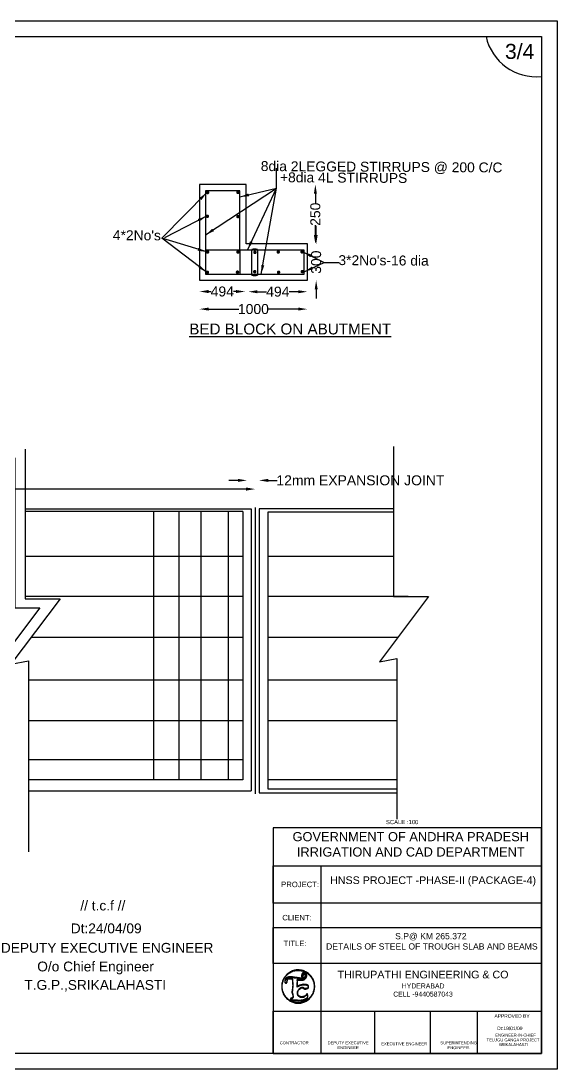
# Model space of a CAD drawing. Header units: millimetres. Extents: x 74132 to 90520, y 287 to 11853.
# Drawn here: x 84609 to 90520, y 287 to 11853 of the extents above; entities that cross this region are included whole.
import ezdxf

# ---------------------------------------------------------------- set-up
doc = ezdxf.new("R2010")
doc.units = ezdxf.units.MM
doc.header["$MEASUREMENT"] = 0
doc.layers.add('DRAWING', color=7, linetype='Continuous')
doc.layers.add('TEXT', color=7, linetype='Continuous')
doc.styles.get("Standard").update_dxf_attribs({"font": 'arial.ttf'})
doc.dimstyles.get("Standard").update_dxf_attribs({"dimtxt": 110, "dimasz": 100, "dimexe": 0.18, "dimexo": 0.0625, "dimgap": 0.09, "dimtad": 0, "dimdec": 0, "dimzin": 0, "dimdsep": 46, "dimtxsty": 'Standard', "dimcen": 0.09, "dimse1": 1, "dimse2": 1, "dimadec": 0, "dimazin": 0, "dimtfac": 1, "dimtdec": 0, "dimtofl": 0, "dimtmove": 0, "dimatfit": 3, "dimfxl": 1, "dimtolj": 1, "dimtzin": 0, "dimarcsym": 0})

# ---------------------------------------------------------------- blocks, each defined once
blk = doc.blocks.new('*D19')
at = {"layer": 'Defpoints', "color": 0}
for p in [(87091, 10048), (87855, 10048), (87767, 9392)]:
    blk.add_point(p, dxfattribs=at)
at = {"layer": 'DRAWING', "color": 0, "lineweight": -2}
for p, q in [((87855, 9948), (87855, 9842)), ((87855, 9492), (87855, 9598))]:
    blk.add_line(p, q, dxfattribs=at)
at = {"layer": 'DRAWING', "color": 0}
for points in [[(87839, 9948), (87872, 9948), (87855, 10048)], [(87839, 9492), (87872, 9492), (87855, 9392)]]:
    blk.add_solid(points, dxfattribs=at)
at = {"layer": 'DRAWING', "color": 0, "insert": (87855, 9720), "char_height": 110, "attachment_point": 5, "rotation": 90}
blk.add_mtext('\\A1;250', dxfattribs=at)
blk = doc.blocks.new('*D20')
at = {"layer": 'Defpoints', "color": 0}
for p in [(87767, 9392), (87864, 9392), (87767, 8991)]:
    blk.add_point(p, dxfattribs=at)
at = {"layer": 'DRAWING', "color": 0, "lineweight": -2}
for p, q in [((87864, 9492), (87864, 9592)), ((87864, 8891), (87864, 8791))]:
    blk.add_line(p, q, dxfattribs=at)
at = {"layer": 'DRAWING', "color": 0}
for points in [[(87848, 9492), (87881, 9492), (87864, 9392)], [(87848, 8891), (87881, 8891), (87864, 8991)]]:
    blk.add_solid(points, dxfattribs=at)
at = {"layer": 'DRAWING', "color": 0, "insert": (87864, 9191), "char_height": 110, "attachment_point": 5, "rotation": 90}
blk.add_mtext('\\A1;300', dxfattribs=at)
blk = doc.blocks.new('*D21')
at = {"layer": 'Defpoints', "color": 0}
for p in [(87115, 8991), (87767, 8991), (87767, 8865)]:
    blk.add_point(p, dxfattribs=at)
at = {"layer": 'DRAWING', "color": 0, "lineweight": -2}
for p, q in [((87215, 8865), (87318, 8865)), ((87667, 8865), (87565, 8865))]:
    blk.add_line(p, q, dxfattribs=at)
at = {"layer": 'DRAWING', "color": 0}
for points in [[(87215, 8881), (87215, 8848), (87115, 8865)], [(87667, 8881), (87667, 8848), (87767, 8865)]]:
    blk.add_solid(points, dxfattribs=at)
at = {"layer": 'DRAWING', "color": 0, "insert": (87441, 8865), "char_height": 110, "attachment_point": 5}
blk.add_mtext('\\A1;494', dxfattribs=at)
blk = doc.blocks.new('*D22')
at = {"layer": 'Defpoints', "color": 0}
for p in [(86577, 8991), (86577, 8867), (87081, 8859)]:
    blk.add_point(p, dxfattribs=at)
at = {"layer": 'DRAWING', "color": 0, "lineweight": -2}
for p, q in [((86677, 8867), (86705, 8867)), ((86981, 8867), (86952, 8867))]:
    blk.add_line(p, q, dxfattribs=at)
at = {"layer": 'DRAWING', "color": 0}
for points in [[(86677, 8884), (86677, 8850), (86577, 8867)], [(86981, 8884), (86981, 8850), (87081, 8867)]]:
    blk.add_solid(points, dxfattribs=at)
at = {"layer": 'DRAWING', "color": 0, "insert": (86829, 8867), "char_height": 110, "attachment_point": 5}
blk.add_mtext('\\A1;494', dxfattribs=at)
blk = doc.blocks.new('*D18')
at = {"layer": 'Defpoints', "color": 0}
for p in [(86577, 8991), (87767, 8991), (87767, 8673)]:
    blk.add_point(p, dxfattribs=at)
at = {"layer": 'DRAWING', "color": 0, "lineweight": -2}
for p, q in [((86677, 8673), (87013, 8673)), ((87667, 8673), (87331, 8673))]:
    blk.add_line(p, q, dxfattribs=at)
at = {"layer": 'DRAWING', "color": 0}
for points in [[(86677, 8690), (86677, 8657), (86577, 8673)], [(87667, 8690), (87667, 8657), (87767, 8673)]]:
    blk.add_solid(points, dxfattribs=at)
at = {"layer": 'DRAWING', "color": 0, "insert": (87172, 8673), "char_height": 110, "attachment_point": 5}
blk.add_mtext('\\A1;1000', dxfattribs=at)
blk = doc.blocks.new('*D24')
at = {"layer": 'Defpoints', "color": 0}
for p in [(87192, 6687), (74741, 6469), (87192, 6441)]:
    blk.add_point(p, dxfattribs=at)
at = {"layer": 'DRAWING', "color": 0, "lineweight": -2}
for p, q in [((74841, 6687), (80765, 6687)), ((87092, 6687), (81169, 6687))]:
    blk.add_line(p, q, dxfattribs=at)
at = {"layer": 'DRAWING', "color": 0}
for points in [[(74841, 6704), (74841, 6670), (74741, 6687)], [(87092, 6704), (87092, 6670), (87192, 6687)]]:
    blk.add_solid(points, dxfattribs=at)
at = {"layer": 'DRAWING', "color": 0, "insert": (80967, 6687), "char_height": 110, "attachment_point": 5}
blk.add_mtext('\\A1;15088', dxfattribs=at)
blk = doc.blocks.new('*D25')
at = {"layer": 'Defpoints', "color": 0}
for p in [(87235, 6783), (87101, 6469), (87235, 6469)]:
    blk.add_point(p, dxfattribs=at)
at = {"layer": 'DRAWING', "color": 0, "lineweight": -2}
for p, q in [((87001, 6783), (86901, 6783)), ((87335, 6783), (87435, 6783))]:
    blk.add_line(p, q, dxfattribs=at)
at = {"layer": 'DRAWING', "color": 0}
for points in [[(87001, 6800), (87001, 6766), (87101, 6783)], [(87335, 6800), (87335, 6766), (87235, 6783)]]:
    blk.add_solid(points, dxfattribs=at)
at = {"layer": 'DRAWING', "color": 0, "insert": (88352, 6783), "char_height": 110, "attachment_point": 5}
blk.add_mtext('\\A1;12mm EXPANSION JOINT', dxfattribs=at)

msp = doc.modelspace()

# ---------------------------------------------------------------- linework, layer by layer
at = {"color": 7}
for points in [[(87635.5, 1378.8, 0.011371), (87615.4, 1374, 0.02579), (87600.5, 1369.2, 0.027062), (87586.6, 1363, 0.013799), (87569.9, 1353.9, 0.049276), (87554.8, 1343, 0.020623), (87536.6, 1325.6, 0.020736), (87519.7, 1306.4, 0.039557), (87508, 1289.5, 0.070595), (87489.3, 1243.1, 0.067578), (87483.8, 1192.6, 0.067285), (87492.1, 1142.2, 0.06891), (87513.3, 1096.4, 0.057705), (87538.3, 1065.9, 0.054334), (87570.1, 1041.2, 0.05355), (87606.9, 1023.7, 0.052844), (87646.8, 1014.2, 0.040381), (87669.3, 1013.2, 0.03202), (87693.4, 1015.6, 0.031364), (87717.7, 1021.2, 0.03411), (87740.3, 1029.6, 0.075635), (87785.7, 1059.1, 0.073326), (87820.8, 1101, 0.073591), (87842.2, 1151.1, 0.077104), (87847.8, 1204.5, 0.004861), (87846.9, 1219.3, 0.019003), (87845.9, 1228.4, 0.02286), (87844.3, 1236.6, 0.009468), (87841.5, 1247.5, 0.065489), (87823.9, 1288.3, 0.057691), (87795.7, 1325.2, 0.058022), (87760.1, 1354.5, 0.068022), (87720.4, 1372.9, 0.035725), (87700.5, 1377.6, 0.021943), (87676.5, 1380.3, 0.021989), (87653.1, 1380.9, 0.048915)], [(87710.9, 1369, -0.010053), (87724, 1365.2, -0.02116), (87733.9, 1361.7, -0.022523), (87743.2, 1357.5, -0.013074), (87753.9, 1351.6, -0.040153), (87773.8, 1337.8, -0.032263), (87793, 1319.9, -0.031944), (87809.9, 1299.5, -0.036921), (87823.1, 1278, -0.012801), (87827.6, 1268.8, -0.018323), (87831.1, 1260.4, -0.011926), (87833.5, 1253.4, -0.421559), (87832.8, 1252, 0.438354), (87832.7, 1251.8, 0.035377), (87833, 1251.1, 0.030088), (87833.6, 1250.2, 0.016409), (87834.4, 1249.2, -0.136522), (87838.3, 1240.4, -0.015322), (87840.9, 1218.4, -0.019775), (87842, 1194.9, -0.035566), (87840.8, 1175.6, -0.046854), (87832.8, 1140.7, -0.049001), (87818.4, 1108.5, -0.049074), (87798.1, 1079.7, -0.047266), (87772.3, 1055, -0.036649), (87758.4, 1045.6, -0.020541), (87740.3, 1036.1, -0.020402), (87722, 1028.4, -0.050634), (87708, 1024.7, 0.011096), (87705.4, 1024.3, 0.006376), (87702.3, 1023.6, 0.006368), (87699.2, 1022.8, 0.010561), (87696.6, 1022.1, -0.075797), (87672.4, 1018.6, -0.036256), (87641.1, 1021.2, -0.035773), (87609.2, 1028.5, -0.053967), (87583.1, 1039.7, -0.043816), (87553.5, 1059.9, -0.050353), (87529.4, 1084.2, -0.04992), (87510.4, 1113, -0.041857), (87496.2, 1146.6, -0.041799), (87492.1, 1164.3, -0.022952), (87489.8, 1186.4, -0.022835), (87489.6, 1209.1, -0.036198), (87491.6, 1228.3, -0.027029), (87495.6, 1245.1, -0.021589), (87501.7, 1262.8, -0.021847), (87509.1, 1279.5, -0.030803), (87517.3, 1293.7, -0.030973), (87527.3, 1306.9, -0.014365), (87541.7, 1322.8, -0.013732), (87556.6, 1337.4, -0.048124), (87567.2, 1345.6, -0.015617), (87575.7, 1350.5, -0.006514), (87587.4, 1356.6, -0.006284), (87599, 1362.3, -0.02113), (87606.8, 1365.6, -0.047647), (87630.2, 1372, -0.034153), (87657.2, 1374.7, -0.033468), (87685, 1373.7, -0.039389)], [(87721.4, 1352.6, 0.079905), (87716.6, 1349.6, 0.042826), (87711.7, 1344.6, 0.042991), (87707.9, 1338.9, 0.097401), (87706.2, 1334.1, -0.017144), (87705.8, 1331.3, -0.007361), (87705, 1327.7, -0.007273), (87704.1, 1323.8, -0.009527), (87703.1, 1320.4, 0.057314), (87701.9, 1313.5, 0.105744), (87702.7, 1308, 0.129803), (87705.6, 1304, 0.112787), (87710.2, 1301.6, 0.089359), (87715.6, 1301.3, 0.205539), (87719.1, 1303.3, 0.119945), (87721.3, 1308.2, 0.023277), (87722.5, 1317.9, -0.017196), (87723.6, 1327.8, -0.101894), (87725.4, 1332.6, -0.209902), (87728.3, 1334.6, -0.109281), (87732.8, 1334.5, -0.199104), (87738.4, 1330.3, -0.104543), (87741.3, 1321.9, -0.087788), (87740.7, 1311.7, -0.092435), (87736.7, 1302.5, -0.140361), (87727.3, 1294.7, -0.085225), (87713.3, 1291.1, -0.045138), (87691.1, 1291.4, -0.010085), (87653.6, 1296.1, 0.001129), (87617.2, 1301.4, 0.010475), (87601.4, 1303.3, 0.019654), (87589.5, 1304, 0.009807), (87574.4, 1304, 0.021045), (87558.4, 1303, 0.064199), (87547.8, 1300.5, 0.07759), (87539.4, 1295.7, 0.04157), (87530.6, 1287.5, 0.033858), (87524.6, 1279.8, 0.055821), (87520.7, 1272.6, 0.056084), (87518.6, 1264.6, 0.03454), (87517.8, 1255, 0.036481), (87518.3, 1245.3, 0.103396), (87520.6, 1239, 0.148662), (87524.6, 1235.4, 0.109578), (87530.4, 1234.1, 0.120124), (87536.2, 1235.5, 0.145), (87540.2, 1239.3, 0.076305), (87543.1, 1246.9, 0.015923), (87545.6, 1260.8, -0.009484), (87546.8, 1267.7, -0.012925), (87548.1, 1273.9, -0.009784), (87549.4, 1278.9, -0.12767), (87550.4, 1280.6, -0.187867), (87554.2, 1282.3, -0.006627), (87570.5, 1282.8, -0.01166), (87586.2, 1282.6, -0.060862), (87594.8, 1281.3, -0.161099), (87598.3, 1278.9, -0.110854), (87600.4, 1274.5, -0.037878), (87601.6, 1265.8, -0.003666), (87602.9, 1244.6, 0.004284), (87603.3, 1236.8, 0.004704), (87603.9, 1229.3, 0.004401), (87604.5, 1222.9, 0.023561), (87605.1, 1219.5, -0.066487), (87605.5, 1213.3, -0.007257), (87604.3, 1199.2, -0.006419), (87602.1, 1178.6, -0.001903), (87598.1, 1147.2, 0.0101), (87597.1, 1137.9, 0.046767), (87597.1, 1132.5, 0.054451), (87598.1, 1127.6, 0.016832), (87600.7, 1120.5, -0.025497), (87602.7, 1114.7, -0.017703), (87604.4, 1107.9, -0.016989), (87605.7, 1100.8, -0.017395), (87606.5, 1093.6), (87607.6, 1078.1), (87600.3, 1074, -0.015536), (87597.2, 1072.4, -0.017122), (87594.2, 1071.1, -0.016739), (87591.6, 1070.1, -0.078777), (87590, 1069.9, 0.131176), (87586.1, 1068.8, 0.136592), (87583.4, 1066, 0.106124), (87582, 1061.6, 0.058162), (87582.2, 1055.9, 0.016688), (87582.8, 1052.7, 0.019181), (87583.6, 1049.7, 0.018627), (87584.5, 1047.2, 0.096084), (87585.2, 1046, 0.155202), (87586.6, 1045.2, 0.015688), (87590.2, 1044.6, 0.01847), (87594.8, 1044.1, 0.013691), (87599.8, 1043.9, -0.011921), (87616.8, 1043.3, -0.00413), (87641.3, 1041.6, -0.001098), (87667.4, 1039.5, -0.118504), (87670.7, 1038.4, 0.16291), (87674.5, 1037.5, 0.003581), (87693.5, 1039.4, 0.008625), (87711.7, 1041.7, 0.028406), (87723.6, 1044.1, 0.032579), (87734.9, 1047.8, 0.025466), (87746.5, 1053.3, 0.026004), (87756.8, 1059.4, 0.061344), (87763.6, 1065.2, 0.068447), (87769.5, 1073.9, 0.076262), (87772.6, 1083.6, 0.067476), (87772.8, 1094.7, 0.040065), (87770.3, 1107.7, 0.044341), (87767.9, 1113.9, 0.167899), (87765, 1116.8, 0.248042), (87761.7, 1116.7, 0.093969), (87758.1, 1113.6, -0.014529), (87746.7, 1100.2, -0.059632), (87738.6, 1093.2, -0.07471), (87730, 1089.1, -0.031322), (87717.6, 1086.2, -0.011719), (87709.6, 1085, -0.030157), (87703.8, 1084.6, -0.035481), (87698.6, 1084.9, -0.022756), (87692.6, 1086, -0.041651), (87683.4, 1089, -0.044873), (87675, 1093.4, -0.048687), (87668.2, 1098.8, -0.078972), (87663.8, 1104.7, -0.088886), (87661.1, 1113.1, -0.038681), (87660.4, 1124.9, -0.038538), (87661.7, 1137, -0.068656), (87664.7, 1146.5, -0.047822), (87670.3, 1155.7, -0.035478), (87678.1, 1164.7, -0.035754), (87686.9, 1172.4, -0.052131), (87695.8, 1177.7, -0.030465), (87705.2, 1181.4, -0.089851), (87712.1, 1182.3, -0.11423), (87717.9, 1180.7, -0.067663), (87723.7, 1176.4, 0.096235), (87731, 1171.6, 0.073317), (87740.4, 1169.4, 0.064558), (87751.1, 1169.7, 0.048869), (87762.6, 1172.8, 0.015923), (87773.1, 1177.2, 0.109612), (87777.6, 1180.5, 0.141247), (87779.7, 1185, 0.03256), (87780.4, 1193.5, 0.013265), (87780.3, 1200.1, 0.061516), (87779.7, 1203.8, 0.091027), (87778.4, 1206.6, 0.050414), (87775.8, 1209.3, 0.128873), (87755.7, 1219.6, 0.05989), (87726.3, 1222.3, 0.055893), (87694.3, 1217.9, 0.065288), (87665.7, 1206.5, -0.008116), (87662.3, 1204.7, -0.012981), (87659.3, 1203.2, -0.006773), (87656.7, 1202.1, -0.304845), (87656.2, 1202.2, -0.211798), (87656, 1202.8, -0.000838), (87656.3, 1210.4, -0.003985), (87656.9, 1219, -0.002472), (87657.6, 1229.2, 0.004385), (87658.4, 1239.8, 0.005065), (87658.9, 1249.9, 0.004554), (87659.1, 1258.5, 0.029433), (87659, 1262.8), (87658.3, 1270.2), (87666.9, 1268.8, 0.022308), (87671.6, 1268.3, 0.005402), (87679.5, 1267.9, 0.005531), (87688.5, 1267.6, 0.005473), (87697.5, 1267.5, 0.006594), (87710.3, 1267.7, 0.031106), (87717.6, 1268.4, 0.045299), (87723.4, 1269.8, 0.025886), (87730.1, 1272.5, 0.074598), (87742.6, 1280.8, 0.070434), (87752.4, 1292.6, 0.07263), (87758.4, 1306.2, 0.089071), (87759.6, 1320, 0.01957), (87758.3, 1330, 0.056074), (87756.3, 1336.7, 0.065261), (87753.1, 1342.2, 0.034277), (87747.9, 1348.2, 0.027009), (87744.3, 1351.4, 0.068734), (87741.3, 1353.2, 0.07176), (87738, 1354, 0.031521), (87733.4, 1354.3, 0.016443), (87730, 1354.1, 0.015199), (87726.5, 1353.7, 0.015395), (87723.4, 1353.2, 0.04795)], [(87741.7, 1346.3, -0.056619), (87747.1, 1340.8, -0.070112), (87750.6, 1334.6, -0.063176), (87752.6, 1327.2, -0.036102), (87753.1, 1317.9, -0.026103), (87752.5, 1308.4, -0.05922), (87750.8, 1301.5, -0.061276), (87747.5, 1295.2, -0.029698), (87742, 1288.1, -0.094532), (87731.2, 1279.7, -0.069609), (87716.9, 1274.7, -0.05177), (87697.9, 1273, -0.023109), (87672.9, 1274.4, 0.014899), (87660.4, 1275.3, 0.124815), (87654.9, 1274.2, 0.252886), (87652.5, 1270.9, 0.073732), (87652.7, 1264.6, -0.042717), (87653, 1260.2, -0.005288), (87652.9, 1250.7, -0.006212), (87652.5, 1239.4, -0.005103), (87651.7, 1227.3, 0.004606), (87651, 1214.3, 0.010714), (87650.7, 1204.5, 0.007341), (87650.7, 1197.1, 0.193504), (87651.5, 1195.3, 0.272952), (87653.1, 1194.9, 0.017404), (87658, 1196.5, 0.018882), (87664.5, 1199.2, 0.007944), (87673, 1203.2, -0.00991), (87684.6, 1208.6, -0.029968), (87692.7, 1211.7, -0.03192), (87700.9, 1213.6, -0.012489), (87712.4, 1215.3, -0.031624), (87731.8, 1216.4, -0.042774), (87749.3, 1214.8, -0.049658), (87763.6, 1210.7, -0.102801), (87773.3, 1204.4, -0.146745), (87775.2, 1200.9, -0.055372), (87775.7, 1195.3, -0.054274), (87775, 1189.5, -0.094139), (87773, 1185, -0.119575), (87768.7, 1181.3, -0.039208), (87761, 1178, -0.03788), (87751.9, 1175.7, -0.043914), (87743, 1174.9, -0.027336), (87737.8, 1175.2, -0.068469), (87734.1, 1176.1, -0.065144), (87730.7, 1178, -0.022939), (87726.4, 1181.6, 0.07041), (87719.1, 1186.5, 0.111511), (87711.7, 1188.3, 0.08847), (87703.2, 1186.8, 0.032101), (87691.8, 1181.9, 0.049567), (87682.1, 1175.7, 0.035227), (87672.6, 1167, 0.034846), (87664.3, 1156.9, 0.044392), (87658.2, 1146.5, 0.072348), (87655.8, 1138.9, 0.020236), (87654.4, 1126.5, 0.012952), (87653.8, 1114.1, 0.265664), (87655.6, 1110.9, -0.115377), (87656.3, 1110.2, -0.049412), (87656.9, 1109, -0.04534), (87657.3, 1107.5, -0.044785), (87657.4, 1106, 0.179828), (87659.3, 1100.8, 0.032309), (87666.7, 1093.3, 0.035345), (87675.6, 1086.4, 0.067561), (87683.7, 1082.4, 0.028537), (87693.1, 1079.9, 0.039847), (87701.7, 1078.8, 0.038236), (87710.7, 1079.1, 0.023572), (87721.1, 1080.7, 0.033201), (87731.8, 1083.7, 0.052304), (87740.5, 1087.8, 0.054197), (87747.9, 1093.4, 0.038969), (87754.8, 1101.1, -0.007998), (87757.5, 1104.5, -0.011914), (87759.9, 1107.3, -0.007046), (87762, 1109.6, -0.189724), (87762.7, 1109.9, -0.31512), (87763.3, 1109.5, -0.012989), (87764.3, 1107.1, -0.018519), (87765.3, 1104, -0.0116), (87766.3, 1100.3, -0.076654), (87767.4, 1086.5, -0.116551), (87763.8, 1075, -0.101292), (87755, 1065.3, -0.047771), (87740.4, 1056.6, -0.047916), (87721.4, 1049.7, -0.038807), (87700.1, 1046, -0.030246), (87673.8, 1045.1, -0.013533), (87639.3, 1047, 0.003397), (87628.2, 1047.8, 0.003258), (87616.9, 1048.5, 0.003226), (87606.9, 1048.9, 0.011736), (87600.6, 1049.1), (87588.7, 1049), (87588.7, 1054.7), (87588.7, 1059.1), (87588.7, 1061.7, -0.255878), (87589.1, 1062.4, -0.021331), (87590.9, 1063.5, -0.024284), (87593.3, 1064.6, -0.016153), (87596.1, 1065.7, 0.029102), (87599.4, 1067, 0.019825), (87602.9, 1068.8, 0.020023), (87606.1, 1070.8, 0.037497), (87608.5, 1072.7, 0.047773), (87611.3, 1075.9, 0.109676), (87612.6, 1078.8, 0.059805), (87612.9, 1082.9, 0.007063), (87612.4, 1092.2, 0.017193), (87611.7, 1098.7, 0.01193), (87610.5, 1106.1, 0.012048), (87609, 1113.1, 0.024163), (87607.4, 1118.5, -0.021994), (87605.4, 1125.3, -0.038871), (87604.4, 1131.1, -0.030789), (87604.2, 1137.8, -0.009072), (87604.7, 1148.1, -0.001709), (87605.3, 1155.5, -0.001884), (87605.9, 1162.6, -0.001751), (87606.4, 1168.7, -0.009616), (87606.8, 1172, 0.002783), (87609.7, 1196, 0.015642), (87610.9, 1208.9, 0.027419), (87610.9, 1218.3, 0.025052), (87609.9, 1227.9, -0.013359), (87609.1, 1234.2, -0.007032), (87608.4, 1242.2, -0.006991), (87607.9, 1250.3, -0.010691), (87607.7, 1257.4, 0.009817), (87607.5, 1270.2, 0.054013), (87606.5, 1277, 0.099692), (87604.3, 1281.4, 0.084336), (87600.5, 1284.9, 0.111049), (87593.7, 1287.4, 0.01671), (87579.1, 1289, 0.019303), (87564.2, 1289.4, 0.061247), (87554.3, 1288.2, 0.116126), (87548.6, 1285.2, 0.097571), (87544.4, 1279.8, 0.067516), (87541.5, 1271.5, 0.026486), (87539.8, 1259.4, -0.029178), (87538.2, 1248.9, -0.08956), (87535.5, 1242.3, -0.186289), (87531.8, 1239.6, -0.209405), (87527.6, 1240.3, -0.132851), (87524.4, 1243.7, -0.091992), (87522.8, 1248.8, -0.064225), (87522.8, 1255.9, -0.027894), (87524.7, 1265, -0.043994), (87527.8, 1273.8, -0.055217), (87532.2, 1281.3, -0.053692), (87538.3, 1287.8, -0.038475), (87546.3, 1293.6, -0.115688), (87558.9, 1297.9, -0.031518), (87580, 1298.5, -0.022483), (87610.1, 1296.2, -0.007666), (87653.6, 1290.2, 0.006179), (87666.9, 1288.3, 0.0054), (87680.9, 1286.7, 0.005436), (87693.6, 1285.5, 0.016056), (87702.3, 1285, 0.009603), (87712.1, 1285, 0.036421), (87718.1, 1285.6, 0.048057), (87723.2, 1286.9, 0.026799), (87729, 1289.5, 0.051449), (87737.2, 1294.7, 0.079901), (87742.8, 1300.8, 0.083725), (87746.1, 1308.1, 0.062275), (87747.2, 1317, 0.027547), (87746.9, 1321.4, 0.025908), (87746.2, 1325.9, 0.027051), (87745.1, 1330, 0.042534), (87743.6, 1333.4, 0.029286), (87741.3, 1337.2, 0.113768), (87739.3, 1339, 0.10469), (87736.6, 1339.8, 0.022841), (87731.7, 1340.1, 0.022154), (87726.7, 1339.8, 0.107946), (87724.1, 1339, 0.118554), (87722.2, 1337.2, 0.029201), (87720, 1333.4, 0.04357), (87718.6, 1330.1, 0.022936), (87717.6, 1325.7, 0.022268), (87716.9, 1321.1, 0.027017), (87716.6, 1316.7, -0.013965), (87716.5, 1311.9, -0.050225), (87716, 1308.9, -0.097184), (87715.2, 1307.2, -0.23583), (87714, 1306.6, -0.162421), (87710.7, 1307.8, -0.180712), (87708.8, 1310.6, -0.084641), (87708.6, 1315.9, -0.019045), (87710.1, 1324.8, -0.042593), (87713.3, 1335.6, -0.090406), (87717.8, 1342.9, -0.113659), (87723.9, 1347.2, -0.096515), (87731.6, 1348.7, -0.029399), (87734.5, 1348.5, -0.028215), (87737.5, 1348, -0.029397), (87740.1, 1347.2, -0.08398)]]:
    msp.add_lwpolyline(points, format="xyb", close=True, dxfattribs=at)
at = {"layer": 'DRAWING'}
for points in [[(74131.9, 11852.7), (90520.2, 11852.7), (90520.2, 287.1), (74131.9, 287.1)], [(74304.4, 11680.2), (90347.7, 11680.2), (90347.7, 459.6), (74304.4, 459.6)], [(86644.6, 9979.3), (86644.6, 9058.6), (87731.8, 9058.6), (87731.4, 9323.6), (87023.2, 9323.6), (87023.2, 9980)]]:
    msp.add_lwpolyline(points, close=True, dxfattribs=at)
for points in [[(86576.6, 10047.2), (86576.6, 8990.6), (87766.9, 8990.6), (87766.9, 9391.6), (87091.2, 9391.6), (87091.2, 10048.1), (86576.6, 10047.2)], [(87023.2, 9323.6), (86644.6, 9323.6)], [(87023.2, 9323.6), (87023.2, 9058.6)], [(87156.3, 9049), (87156.3, 9330.2)], [(87215.5, 9330.2), (87215.5, 9049)], [(84653.9, 7129.2), (84653.9, 5474.9), (85041.1, 5474.9)], [(88716.1, 7155.4), (88716.1, 5501.1), (89103.3, 5501.1)], [(84542.3, 7030.6), (84542.3, 5376.3), (84814.9, 5376.3)], [(87192.2, 6483.5), (87192.2, 3322.9)], [(84653.9, 6468.6), (87146.1, 6468.6)], [(87056.5, 6441.3), (84653.9, 6441.3)], [(86071.8, 6441.3), (86071.8, 3476.7)], [(86350, 6441.3), (86350, 3476.7)], [(86591.7, 6441.3), (86591.7, 3476.7)], [(86893.7, 6441.3), (86893.7, 3476.7)], [(87056.5, 6441.3), (87056.5, 3476.7)], [(87146.1, 6468.6), (87146.1, 3357.7)], [(88716.1, 6468.6), (87235.2, 6468.6), (87235.2, 3333.5), (88752.6, 3333.5)], [(88716.1, 6432.4), (87332.5, 6432.4), (87332.5, 3380.5), (88752.6, 3380.5)], [(87056.5, 5944), (84653.9, 5944)], [(88716.1, 5944), (87332.5, 5944)], [(85041.1, 5474.9), (84498.7, 4753.7), (84690.4, 4793), (84690.4, 2683.9)], [(87056.5, 5501.1), (84653.9, 5501.1)], [(88880.1, 5501.1), (87332.5, 5501.1)], [(89103.3, 5501.1), (88561, 4779.9), (88752.6, 4819.1), (88752.6, 3043.4)], [(84814.9, 5376.3), (84267.3, 4653.4), (84459, 4692.6), (84459, 2583.5)], [(87056.5, 5050), (84721.6, 5050)], [(88764.1, 5050), (87332.5, 5050)], [(87056.5, 4579.7), (84690.4, 4579.7)], [(88752.6, 4579.7), (87332.5, 4579.7)], [(87056.5, 4128.2), (84690.4, 4128.2)], [(88752.6, 4128.2), (87332.5, 4128.2)], [(87056.5, 3698.8), (84690.4, 3698.8)], [(87056.5, 3476.7), (84690.4, 3476.7)], [(88752.6, 3476.7), (87332.5, 3476.7)], [(84690.4, 3357.7), (87146.1, 3357.7)]]:
    msp.add_lwpolyline(points, dxfattribs=at)
at = {"layer": 'DRAWING', "const_width": 19.2}
for points in [[(86657.5, 9959, 1), (86676.7, 9959, 1)], [(86992.2, 9961.3, 1), (87011.4, 9961.3, 1)], [(86655.2, 9697.8, 1), (86674.3, 9697.8, 1)], [(86991.8, 9694.4, 1), (87011, 9694.4, 1)], [(86657.4, 9303.6, 1), (86676.6, 9303.6, 1)], [(86991.8, 9302.5, 1), (87011, 9302.5, 1)], [(87179.2, 9299.1, 1), (87198.4, 9299.1, 1)], [(87436.6, 9303.5, 1), (87455.8, 9303.5, 1)], [(87699.2, 9304.6, 1), (87718.4, 9304.6, 1)], [(86655.2, 9079.4, 1), (86674.3, 9079.4, 1)], [(86987.3, 9080.6, 1), (87006.5, 9080.6, 1)], [(87177, 9086.2, 1), (87196.1, 9086.2, 1)], [(87440, 9079.3, 1), (87459.2, 9079.3, 1)], [(87701.5, 9087.2, 1), (87720.6, 9087.2, 1)]]:
    msp.add_lwpolyline(points, format="xyb", close=True, dxfattribs=at)
at = {"layer": 'DRAWING'}
for centre, radius, start, end in [((90292.1, 11805.5), 568.7, 192.73015, 275.61167), ((87185.9, 9255.3), 80.6, 68.45511, 111.54489), ((87185.9, 9112.1), 69.7, 244.87656, 295.12344)]:
    msp.add_arc(centre, radius, start, end, dxfattribs=at)
at = {"layer": 'TEXT', "color": 7}
for points in [[(90347.7, 2947.6), (87389.6, 2947.6), (87389.6, 459.6), (90347.7, 459.6)], [(87389.6, 2528.5), (90347.7, 2528.5), (90347.7, 2118.4), (87389.6, 2118.4)], [(87389.6, 1850.5), (90347.7, 1850.5), (90347.7, 1450.3), (87389.6, 1450.3)], [(87389.6, 926.5), (90347.7, 926.5), (90347.7, 459.6), (87389.6, 459.6)]]:
    msp.add_lwpolyline(points, close=True, dxfattribs=at)
for points in [[(87914.9, 2528.5), (87914.9, 459.6)], [(88506, 926.5), (88506, 459.6)], [(89119.7, 926.5), (89119.7, 459.6)], [(89640.8, 926.5), (89640.8, 459.6)]]:
    msp.add_lwpolyline(points, dxfattribs=at)

# ---------------------------------------------------------------- texts
at = {"layer": 'DRAWING'}
for s, height, p in [('3/4', 166.35, (89946.2, 11434.2)), ('8dia 2LEGGED STIRRUPS @ 200 C/C', 109.235, (87253.1, 10196.9)), ('+8dia 4L STIRRUPS', 109.235, (87464.9, 10073.2)), ("4*2No's", 109.24, (85621.7, 9434.7)), ("3*2No's-16 dia", 109.235, (88109.3, 9158.9))]:
    msp.add_text(s, height=height, rotation=359.65712, dxfattribs=at).set_placement(p)
at = {"layer": 'TEXT'}
msp.add_text('%%UBED BLOCK ON ABUTMENT', height=120, dxfattribs=at).set_placement((86464.6, 8393.8))
at = {"layer": 'TEXT', "color": 7}
for s, height, p in [('SCALE :100', 46.49, (88633.6, 2989.3)), ('// t.c.f // ', 108.22, (85263.6, 2037.2)), ('Dt:24/04/09', 108.22, (85157.7, 1785.3)), ('O/o Chief Engineer', 108.22, (84788.1, 1364.6)), ('T.G.P.,SRIKALAHASTI', 108.22, (84646.3, 1161.4)), ('APPROVED BY', 38.741, (89830, 852.4)), ('Dt:19/01/09', 38.741, (89859.7, 716.4)), ('CONTRACTOR', 32.28, (87462.7, 560.6)), ('TELUGU GANGA PROJECT', 32.284, (89744.7, 592.3)), ('SRIKALAHASTI', 32.284, (89877.8, 540.8))]:
    msp.add_text(s, height=height, dxfattribs=at).set_placement(p)
for s, insert, char_height, width, attachment_point in [('GOVERNMENT OF ANDHRA PRADESH\\PIRRIGATION AND CAD DEPARTMENT', (88907.5, 2766.4), 101.216, 2886.552, 5), ('PROJECT:', (87477.9, 2354.8), 60.6, 565.395, 1), ('HNSS PROJECT -PHASE-II (PACKAGE-4)', (89153.4, 2358.3), 84.347, 2886.552, 5), ('CLIENT:', (87490.7, 1988.1), 60.6, 565.395, 1), ('\\pi1149.4;S.P@ KM 265.372\\P\\pi361.44; DETAILS OF STEEL OF TROUGH SLAB AND BEAMS ', (87585.4, 1787.4), 68.013, 3077.907, 1), ('DEPUTY EXECUTIVE ENGINEER  ', (84386.8, 1678.8), 108.22, 3039.412, 1), ('TITLE:', (87504.7, 1704.1), 60.6, 328.597, 1), ('\\pi370.46;THIRUPATHI ENGINEERING & CO\\P\\pi1078.4;{\\H0.64302x;HYDERABAD\\P\\pi984.18;CELL -9440587043}', (87729.5, 1372), 84.347, 2618.35, 1), ('\\pi153.4;DEPUTY EXECUTIVE \\P\\pi260.29;ENGINEER  ', (87837.7, 592.9), 32.284, 751.999, 1), ('  EXECUTIVE ENGINEER  ', (88557.7, 581.3), 32.284, 751.999, 1), ('\\pi36.524;SUPERINTENDING \\P\\pi115.52;ENGINEER.', (89196.8, 592.6), 32.284, 471.642, 1), ('ENGINEER-IN-CHIEF  ', (89839.3, 678), 32.284, 751.999, 1)]:
    msp.add_mtext(s, dxfattribs=dict(at, insert=insert, char_height=char_height, width=width, attachment_point=attachment_point))

# ---------------------------------------------------------------- dimensions: what is measured, and where the dimension line sits
at = {"layer": 'DRAWING'}
for base, p1, p2, text, picture, middle in [((87855.2, 10048.1), (87766.9, 9391.6), (87091.2, 10048.1), '250', '*D19', (87855.2, 9719.9)), ((87864.4, 9391.6), (87766.9, 8990.6), (87766.9, 9391.6), '300', '*D20', (87864.4, 9191.1))]:
    dim = msp.add_linear_dim(base=base, p1=p1, p2=p2, angle=90, text=text, dimstyle='Standard', dxfattribs=at)
    dim.commit()
    dim.dimension.update_dxf_attribs({"geometry": picture, "text_midpoint": middle})
for base, p1, p2, text, picture, middle in [((86576.6, 8866.9), (87080.5, 8858.7), (86576.6, 8990.6), '494', '*D22', (86828.6, 8866.9)), ((87766.9, 8673.5), (86576.6, 8990.6), (87766.9, 8990.6), '1000', '*D18', (87171.8, 8673.5)), ((87766.9, 8864.5), (87115.5, 8990.6), (87766.9, 8990.6), '494', '*D21', (87441.2, 8864.5))]:
    dim = msp.add_linear_dim(base=base, p1=p1, p2=p2, text=text, dimstyle='Standard', dxfattribs=at)
    dim.commit()
    dim.dimension.update_dxf_attribs({"geometry": picture, "text_midpoint": middle})
for base, p1, p2, text, picture, middle in [((87235.2, 6783.1), (87100.8, 6468.6), (87235.2, 6468.6), '12mm EXPANSION JOINT', '*D25', (88351.8, 6783.1)), ((87192.2, 6687), (74741.3, 6468.6), (87192.2, 6441.3), '15088', '*D24', (80966.8, 6687))]:
    dim = msp.add_linear_dim(base=base, p1=p1, p2=p2, text=text, dimstyle='Standard', override={"dimfxl": 2000}, dxfattribs=at)
    dim.commit()
    dim.dimension.update_dxf_attribs({"geometry": picture, "text_midpoint": middle})

# ---------------------------------------------------------------- leaders
for points in [[(87257.9, 9058.6), (87425.2, 10006.3), (87425.2, 10228.4)], [(86657.5, 9959), (86163.8, 9456.3)], [(86644.6, 9491.8), (87425.2, 10006.3)], [(87023.2, 9910.4), (87425.2, 10006.3)], [(87106.1, 9323.6), (87425.2, 10006.3)], [(86655.2, 9697.8), (86190.2, 9459)], [(86657.4, 9303.6), (86163.8, 9456.3)], [(86655.2, 9079.4), (86163.8, 9456.3)], [(87718.4, 9304.6), (87953.3, 9186.5), (88113.5, 9186.5)], [(87731.8, 9085.2), (87953.3, 9186.5)]]:
    msp.add_leader(points, dimstyle='Standard', override={"dimgap": 0.09, "dimtad": 0}, dxfattribs=at)

doc.saveas('drawing.dxf')
